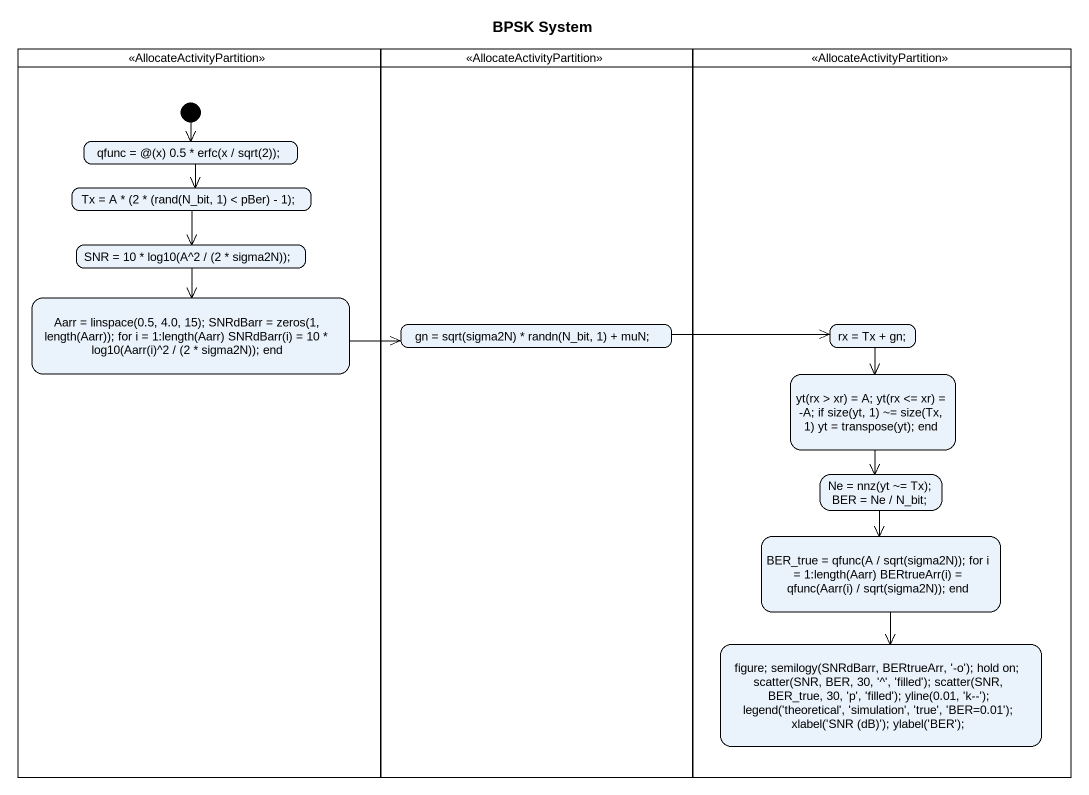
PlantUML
@startuml
title BPSK System
hide empty description
state " " as lane1 <<AllocateActivityPartition>> {
  state "qfunc = @(x) 0.5 * erfc(x / sqrt(2));" as qfunc_x_0_5_erfc_x_sqrt_2
  state "Tx = A * (2 * (rand(N_bit, 1) < pBer) - 1);" as Tx_A_2_rand_N_bit_1_pBer_1
  state "SNR = 10 * log10(A^2 / (2 * sigma2N));" as SNR_10_log10_A_2_2_sigma2N
  state "Aarr = linspace(0.5, 4.0, 15); SNRdBarr = zeros(1, length(Aarr)); for i = 1:length(Aarr) SNRdBarr(i) = 10 * log10(Aarr(i)^2 / (2 * sigma2N)); end" as Aarr_linspace_0_5_4_0_15
  [*] --> qfunc_x_0_5_erfc_x_sqrt_2
}
state " " as lane2 <<AllocateActivityPartition>> {
  state "gn = sqrt(sigma2N) * randn(N_bit, 1) + muN;" as gn_sqrt_sigma2N_randn_N_bit
}
state " " as lane3 <<AllocateActivityPartition>> {
  state "rx = Tx + gn;" as rx_Tx_gn
  state "yt(rx > xr) = A; yt(rx <= xr) = -A; if size(yt, 1) ~= size(Tx, 1) yt = transpose(yt); end" as yt_rx_xr_A_yt_rx_xr_A_if
  state "Ne = nnz(yt ~= Tx); BER = Ne / N_bit;" as Ne_nnz_yt_Tx_BER_Ne_N_bit
  state "BER_true = qfunc(A / sqrt(sigma2N)); for i = 1:length(Aarr) BERtrueArr(i) = qfunc(Aarr(i) / sqrt(sigma2N)); end" as BER_true_qfunc_A_sqrt
  state "figure; semilogy(SNRdBarr, BERtrueArr, '-o'); hold on; scatter(SNR, BER, 30, '^', 'filled'); scatter(SNR, BER_true, 30, 'p', 'filled'); yline(0.01, 'k--'); legend('theoretical', 'simulation', 'true', 'BER=0.01'); xlabel('SNR (dB)'); ylabel('BER');" as figure_semilogy_SNRdBarr
}
qfunc_x_0_5_erfc_x_sqrt_2 --> Tx_A_2_rand_N_bit_1_pBer_1
Tx_A_2_rand_N_bit_1_pBer_1 --> SNR_10_log10_A_2_2_sigma2N
SNR_10_log10_A_2_2_sigma2N --> Aarr_linspace_0_5_4_0_15
Aarr_linspace_0_5_4_0_15 -right-> gn_sqrt_sigma2N_randn_N_bit
gn_sqrt_sigma2N_randn_N_bit -right-> rx_Tx_gn
rx_Tx_gn --> yt_rx_xr_A_yt_rx_xr_A_if
yt_rx_xr_A_yt_rx_xr_A_if --> Ne_nnz_yt_Tx_BER_Ne_N_bit
Ne_nnz_yt_Tx_BER_Ne_N_bit --> BER_true_qfunc_A_sqrt
BER_true_qfunc_A_sqrt --> figure_semilogy_SNRdBarr
@enduml
